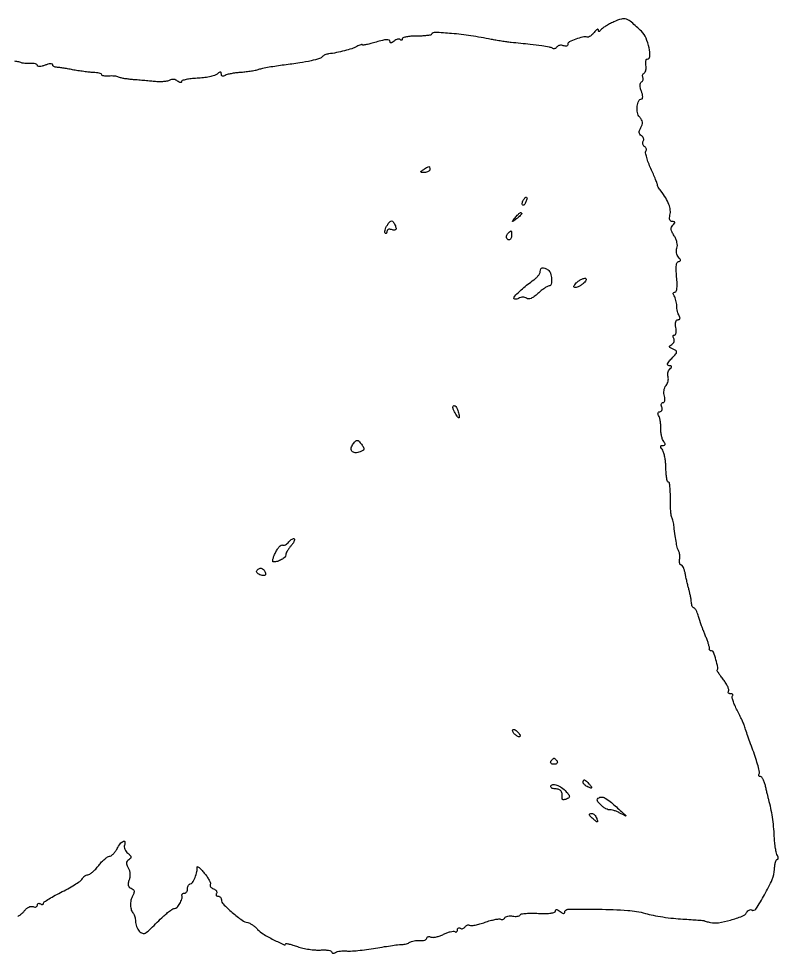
# Model space of a CAD drawing. Extents: x 0 to 496, y 1 to 313.
# Drawn here: x 247.9 to 495.7, y 8.4 to 313.2 of the extents above; entities that cross this region are included whole.
import ezdxf

# ---------------------------------------------------------------- set-up
doc = ezdxf.new("R2010")
doc.units = 0

msp = doc.modelspace()

# ---------------------------------------------------------------- linework, layer by layer
msp.add_lwpolyline([(247.671606, 20.425972, 0.033883), (248.45704, 20.937223, 0.032635), (249.225182, 21.597472, 0.038835), (249.853755, 22.317174, -0.059635), (250.475461, 22.972066, -0.064141), (251.219991, 23.443166, -0.072207), (251.969069, 23.668236, -0.129244), (252.603755, 23.598559, 0.064819), (253.137967, 23.469554, 0.11201), (253.589853, 23.522025, 0.151894), (253.887101, 23.743418, 0.158595), (254, 24.090402, -0.113538), (254.078784, 24.43288, -0.184509), (254.29375, 24.63462, -0.157566), (254.617748, 24.659353, -0.079467), (255, 24.5, 0.060065), (255.38429, 24.322085, 0.125484), (255.711083, 24.301162, 0.186418), (255.927688, 24.435258, 0.158182), (256.016452, 24.690983, -0.243425), (256.252528, 25.125289, -0.009586), (257.819868, 26.143601, -0.015096), (259.793825, 27.29173, -0.009884), (262.132638, 28.5, 0.012338), (264.504666, 29.740217, 0.016582), (266.584749, 30.985937, 0.0137), (268.228438, 32.110818, 0.143242), (268.723175, 32.75, -0.078528), (269.003728, 33.227862, -0.064752), (269.435066, 33.632813, -0.066092), (269.945387, 33.90668, -0.090382), (270.457422, 34, 0.146362), (271.08227, 34.186912, 0.030343), (272.010975, 34.88125, 0.02948), (273.028559, 35.851517, 0.024093), (274, 37, -0.022917), (274.966876, 38.148551, -0.028474), (275.970815, 39.11875, -0.028955), (276.881616, 39.816163, -0.150007), (277.480587, 40, 0.151729), (278.026266, 40.169492, 0.044832), (278.708014, 40.734375, 0.040478), (279.400906, 41.543195, 0.034024), (280, 42.5, -0.041744), (281.037963, 44.102258, -0.117021), (282.071296, 44.937085, -0.507162), (282.539764, 44.685905, -0.127259), (282.423106, 43.660214, 0.11987), (282.344645, 43.04965, 0.068669), (282.527904, 42.325669, 0.062273), (282.931124, 41.603838, 0.061141), (283.501825, 40.998485, -0.028943), (284.267298, 40.284522, -0.157394), (284.510879, 39.780403, -0.226964), (284.369861, 39.337871, -0.064852), (283.797334, 38.868784, 0.078873), (283.23816, 38.383949, 0.158087), (283.02067, 37.847979, 0.120406), (283.13354, 37.181456, 0.036761), (283.610012, 36.268237, -0.06708), (283.999308, 35.397491, -0.05189), (284.188396, 34.374518, -0.050838), (284.16447, 33.311206, -0.05762), (283.922889, 32.320585, 0.04125), (283.636762, 31.294165, 0.109234), (283.658129, 30.536671, 0.144611), (283.982143, 29.987496, 0.096327), (284.606, 29.597697, -0.078527), (285.249234, 29.22672, -0.173217), (285.54064, 28.749174, -0.134414), (285.500399, 28.104709, -0.040475), (285.104992, 27.19618, 0.068662), (284.536603, 25.659559, 0.062919), (284.3824, 23.979111, 0.067922), (284.644661, 22.449468, 0.120569), (285.304389, 21.362278, -0.09603), (285.57203, 20.965923, -0.034573), (285.795664, 20.320063, -0.032759), (285.948694, 19.560171, -0.03332), (286, 18.791127, 0.055672), (286.091269, 17.97397, 0.036727), (286.367188, 17.068814, 0.036805), (286.771212, 16.216986, 0.057327), (287.25, 15.561671, 0.116758), (288.243566, 14.892356, 0.228568), (289.172291, 14.975286, 0.056364), (290.534908, 16.013484, 0.002767), (294.608263, 19.957178, -0.015384), (295.874205, 21.1224, -0.019941), (297.107431, 22.106171, -0.018025), (298.178444, 22.834852, -0.141274), (298.751274, 23, 0.215363), (299.571481, 23.370467, 0.051773), (300.458652, 24.616186, 0.051947), (301.10107, 26.087831, 0.12982), (301.158759, 27.25, -0.137123), (301.177041, 27.535508, -0.127225), (301.340385, 27.779688, -0.106834), (301.629838, 27.943601, -0.075745), (302, 28, 0.148195), (302.381354, 28.115568, 0.098894), (302.70625, 28.440625, 0.082425), (302.925306, 28.926543, 0.064853), (303, 29.5, -0.056959), (303.065572, 30.073739, -0.076307), (303.25949, 30.559375, -0.095369), (303.54638, 30.884904, -0.166062), (303.883369, 31, 0.269179), (304.601022, 31.416535, 0.034111), (305.412076, 33.092052, 0.038371), (306.013893, 34.997554, 0.087241), (306.096868, 36.5, -0.572355), (306.262011, 36.625537, -0.076289), (306.732726, 36.342101, -0.032041), (307.49462, 35.620366, -0.013402), (308.429205, 34.558216, -0.022229), (309.331636, 33.371976, -0.031907), (310.012756, 32.241093, -0.032962), (310.428083, 31.291769, -0.228897), (310.377106, 30.801153, 0.184182), (310.308611, 30.443636, 0.116978), (310.478804, 30.049782, 0.085811), (310.871941, 29.677016, 0.055356), (311.430874, 29.388152, -0.061252), (311.985664, 29.093118, -0.092131), (312.368432, 28.703042, -0.120855), (312.522492, 28.283155, -0.167719), (312.435239, 27.895215, 0.095482), (312.305453, 27.553712, 0.17347), (312.355576, 27.262969, 0.172183), (312.579271, 27.068535, 0.093902), (312.940983, 27, -0.106598), (313.345038, 26.912867, -0.099421), (313.688914, 26.665821, -0.095997), (313.919444, 26.29666, -0.09196), (314, 25.862371, 0.200791), (314.586607, 24.46052, 0.016234), (317.583097, 21.692924, 0.019448), (320.757023, 19.155801, 0.123049), (322.654751, 18.374408, -0.08237), (323.339579, 18.154966, -0.031914), (324.197575, 17.642672, -0.030532), (325.074918, 16.957359, -0.033056), (325.837747, 16.187079, 0.078183), (327.596378, 14.704906, 0.017995), (330.995833, 12.811126, 0.011888), (334.447478, 11.15015, 0.544852), (335, 11.506668, -0.475146), (335.137917, 11.619034, -0.009766), (336.127517, 11.394615, -0.015358), (337.366164, 11.047473, -0.008806), (338.838357, 10.557031, 0.029106), (340.574663, 10.055886, 0.019004), (342.624804, 9.672663, 0.019125), (344.659103, 9.45098, 0.034315), (346.338357, 9.44813, -0.023268), (347.741844, 9.476735, -0.038091), (348.924392, 9.355343, -0.045367), (349.76816, 9.12263, -0.312356), (350, 8.787723, 0.183696), (350.10538, 8.510569, 0.187758), (350.367188, 8.376618, 0.113214), (350.770676, 8.426803, 0.051949), (351.25, 8.660129, -0.074224), (351.892124, 8.938182, -0.031699), (352.812162, 9.121897, -0.030491), (353.835498, 9.196477, -0.035097), (354.812679, 9.139367, 0.047703), (356.134279, 9.095462, 0.008883), (358.557284, 9.289449, 0.009446), (361.391419, 9.62126, 0.008501), (364.312679, 10.070053, -0.003356), (367.174688, 10.539937, -0.004234), (369.82935, 10.934494, -0.003383), (372.059062, 11.231252, -0.033654), (373, 11.28614, 0.041567), (373.647563, 11.334192, 0.030239), (374.353125, 11.490204, 0.030788), (375.008901, 11.721905, 0.056952), (375.5, 11.99982, -0.085282), (376.039338, 12.266094, -0.031648), (376.867188, 12.455718, -0.030249), (377.81521, 12.552195, -0.032012), (378.75, 12.530632, 0.039722), (379.611724, 12.524027, 0.061929), (380.339063, 12.668015, 0.08506), (380.831023, 12.929695, 0.232097), (381, 13.274108, -0.172992), (381.111929, 13.587937, -0.149754), (381.404076, 13.782832, -0.105227), (381.849022, 13.819101, -0.059585), (382.375578, 13.686119, 0.109265), (383.090516, 13.578988, 0.036038), (384.148576, 13.72914, 0.033898), (385.334047, 14.071038, 0.032517), (386.479656, 14.573823, -0.027262), (387.589959, 15.075083, -0.034039), (388.669836, 15.410912, -0.036295), (389.583009, 15.559121, -0.16187), (390.104078, 15.435676, 0.10257), (390.445552, 15.311358, 0.178569), (390.736823, 15.373041, 0.166384), (390.932094, 15.615036, 0.087522), (391, 16, -0.092039), (391.071061, 16.382769, -0.170591), (391.273452, 16.620609, -0.174978), (391.575871, 16.676067, -0.09743), (391.930902, 16.542705, 0.110145), (392.334982, 16.402413, 0.099917), (392.775821, 16.439712, 0.094986), (393.185645, 16.649431, 0.088941), (393.5, 17, -0.078342), (393.805983, 17.356034, -0.090501), (394.1929, 17.579619, -0.100781), (394.599071, 17.63793, -0.124456), (394.962619, 17.523103, 0.169023), (395.507102, 17.402092, 0.018843), (396.782424, 17.599889, 0.021227), (398.326282, 17.967891, 0.015686), (400, 18.5, -0.015686), (401.673718, 19.032109, -0.021227), (403.217576, 19.400111, -0.018843), (404.492898, 19.597908, -0.169023), (405.037381, 19.476897, 0.11507), (405.397184, 19.355885, 0.100412), (405.792979, 19.397534, 0.093505), (406.164118, 19.596192, 0.085027), (406.45193, 19.922221, -0.137752), (406.820107, 20.26073, -0.061748), (407.443853, 20.485817, -0.054416), (408.207283, 20.573425, -0.048985), (409, 20.5, 0.040333), (409.785005, 20.413593, 0.048582), (410.52517, 20.46406, 0.055853), (411.11848, 20.632587, 0.158527), (411.442614, 20.907148, -0.221384), (411.891779, 21.202379, -0.015898), (413.411218, 21.376272, -0.019943), (415.307255, 21.456479, -0.013613), (417.463642, 21.402933, 0.014565), (419.778172, 21.349868, 0.033309), (421.518314, 21.476772, 0.043666), (422.684662, 21.74577, 0.324979), (423, 22.179697, -0.165993), (423.116676, 22.521464, -0.263896), (423.394224, 22.637763, -0.113879), (423.858657, 22.470328, -0.029992), (424.5, 22, 0.035856), (425.076424, 21.587577, 0.088248), (425.559375, 21.39841, 0.193493), (425.865915, 21.45577, 0.256289), (426, 21.700178, -0.411121), (427.045944, 22.757236, -0.005669), (436.97986, 22.749616, -0.013311), (446.531445, 22.379537, -0.052968), (452.302979, 21.381777, 0.021359), (454.791071, 20.787886, 0.01022), (458.029625, 20.228106, 0.010112), (461.440214, 19.780499, 0.0142), (464.5, 19.529425, -0.002054), (467.184114, 19.374697, -0.003419), (469.44375, 19.219607, -0.000471), (471.438713, 19.067078, -0.391764), (471.5, 19.000864, 0.328197), (471.553911, 18.927578, 0.00502), (472.0875, 18.767026, 0.01119), (472.733249, 18.595343, 0.006895), (473.5, 18.420915, 0.093012), (476.124783, 18.356846, 0.027329), (480.078086, 19.223176, 0.024063), (483.844897, 20.465157, 0.167063), (485.31146, 21.694615, -0.061739), (485.68508, 22.170716, -0.080839), (486.134268, 22.49192, -0.099025), (486.586284, 22.613154, -0.155794), (486.973009, 22.516681, 0.406554), (488.337299, 22.81992, 0.016991), (491.175015, 27.492096, 0.023883), (493.665129, 32.466922, 0.097327), (494.407161, 35.75, -0.023479), (494.500981, 36.995455, -0.037116), (494.709796, 38.045313, -0.042583), (494.989228, 38.797596, -0.290272), (495.308498, 39, 0.212906), (495.547892, 39.106777, 0.178784), (495.651261, 39.367188, 0.100014), (495.57983, 39.770438, 0.045755), (495.338557, 40.25, -0.085527), (495.022599, 41.02539, -0.014487), (494.72383, 42.601562, -0.015459), (494.481328, 44.494071, -0.013209), (494.340455, 46.5, 0.01255), (494.120765, 49.688304, 0.013917), (493.74586, 52.752956, 0.014397), (493.216201, 55.691133, 0.015856), (492.532237, 58.5, -0.006967), (492.380731, 59.077355, -0.001242), (492.115321, 60.160938, -0.001343), (491.810849, 61.432402, -0.001211), (491.502437, 62.75, 0.025627), (491.14615, 63.994866, 0.037183), (490.696661, 65.045313, 0.041352), (490.224829, 65.795698, 0.235943), (489.815983, 66, -0.103482), (489.500783, 66.065941, -0.179149), (489.310462, 66.249384, -0.16564), (489.276989, 66.524751, -0.086776), (489.406657, 66.848968, 0.194777), (489.511519, 67.46414, 0.009905), (489.028387, 69.47573, 0.014617), (488.320785, 71.893179, 0.009967), (487.382128, 74.598968, -0.001714), (486.389295, 77.31529, -0.00235), (485.515853, 79.766572, -0.001514), (484.79803, 81.831443, -0.02773), (484.608609, 82.5, 0.047948), (484.411752, 83.101129, 0.005337), (483.818837, 84.418315, 0.006456), (483.074435, 85.973001, 0.00519), (482.235, 87.626178, -0.016939), (481.456729, 89.252453, -0.025437), (480.900298, 90.72354, -0.023007), (480.576295, 91.918644, -0.256444), (480.709512, 92.376178, 0.134702), (480.844106, 92.612562, 0.259954), (480.790041, 92.816752, 0.151505), (480.535496, 92.956669, 0.05051), (480.10765, 93, -0.076278), (479.679541, 93.065693, -0.153573), (479.402219, 93.259223, -0.186578), (479.317099, 93.546745, -0.118675), (479.427358, 93.882463, 0.210394), (479.499795, 94.400848, 0.037563), (479.155606, 95.34086, 0.034929), (478.552991, 96.454737, 0.025199), (477.736375, 97.608016, -0.008918), (476.895358, 98.717354, -0.014346), (476.223311, 99.695154, -0.008085), (475.710128, 100.518636, -0.319947), (475.725962, 100.720745, 0.232418), (475.946998, 101.620985, 0.017676), (475.30619, 104.116973, 0.016282), (474.496778, 106.565882, 0.314554), (473.875, 107, -0.087993), (473.553261, 107.057063, -0.115321), (473.304466, 107.220313, -0.126103), (473.168146, 107.464253, -0.118242), (473.161482, 107.75, 0.110938), (473.157448, 108.203045, 0.013821), (472.905175, 109.160938, 0.015736), (472.533156, 110.296355, 0.012439), (472.062186, 111.5, -0.00313), (471.557655, 112.721886, -0.003438), (471.084246, 113.9125, -0.003209), (470.693153, 114.935499, -0.017298), (470.503483, 115.5, 0.00593), (469.660043, 118.213027, 0.024773), (469.053141, 119.811761, 0.039173), (468.55093, 120.751834, 0.255831), (468.097654, 121, -0.224417), (467.833141, 121.125019, -0.06736), (467.592877, 121.514062, -0.052933), (467.409788, 122.079866, -0.036156), (467.318828, 122.75, 0.022286), (467.227805, 123.595894, 0.009451), (467.034029, 124.720313, 0.009329), (466.781673, 125.914725, 0.01206), (466.503408, 127, -0.00758), (466.19611, 128.155376, -0.004205), (465.854517, 129.573438, -0.004192), (465.53265, 131.015564, -0.006751), (465.285367, 132.25, 0.026389), (465.030968, 133.303385, 0.038754), (464.689091, 134.192187, 0.044066), (464.316278, 134.824488, 0.242062), (463.974984, 135, -0.227048), (463.692525, 135.135236, -0.098063), (463.494222, 135.514063, -0.068901), (463.409212, 136.079763, -0.042862), (463.458966, 136.75, 0.034872), (463.525813, 137.490304, 0.030477), (463.494254, 138.267261, 0.031702), (463.377738, 138.96737, 0.074929), (463.1831, 139.457698, -0.069666), (462.787194, 140.425389, -0.015424), (462.398236, 142.177972, -0.013383), (462.019349, 144.514115, -0.006603), (461.656843, 147.5, 0.018002), (461.53551, 148.339057, 0.015729), (461.349709, 149.20625, 0.016004), (461.131927, 149.97953, 0.044476), (460.914678, 150.5, -0.092536), (460.711265, 151.158111, -0.010022), (460.559478, 152.747991, -0.012021), (460.46141, 154.66549, -0.009419), (460.444283, 156.748481, 0.01043), (460.423669, 158.76091, 0.017267), (460.312279, 160.455667, 0.01137), (460.146276, 161.79957, 0.371432), (459.916667, 161.998481, -0.279958), (459.529079, 162.235337, -0.078169), (459.295588, 162.939232, -0.025473), (459.129712, 164.396549, -0.002387), (458.921833, 168, 0.023631), (458.778043, 169.431613, 0.023837), (458.500027, 170.839063, 0.024478), (458.140403, 172.037044, 0.0826), (457.745896, 172.75, -0.036509), (457.356688, 173.322282, -0.183212), (457.295349, 173.697944, -0.274551), (457.501205, 173.925009, -0.074752), (458, 174, 0.076468), (458.494758, 174.076112, 0.269802), (458.703018, 174.3049, 0.182631), (458.646017, 174.682381, 0.038038), (458.268268, 175.25, -0.083235), (457.894669, 175.938532, -0.028949), (457.589103, 177.029133, -0.027814), (457.385808, 178.291426, -0.028974), (457.327642, 179.551304, 0.02211), (457.286908, 180.807405, 0.021933), (457.135443, 182.058404, 0.02242), (456.906301, 183.137796, 0.07503), (456.622801, 183.801304, -0.071973), (456.421367, 184.26492, -0.152933), (456.43582, 184.651831, -0.191279), (456.658077, 184.905833, -0.119048), (457.047972, 185, 0.148627), (457.444764, 185.120613, 0.152575), (457.70238, 185.440625, 0.116977), (457.771857, 185.926317, 0.069008), (457.638374, 186.5, -0.060313), (457.494259, 187.074146, -0.106209), (457.536179, 187.559375, -0.150151), (457.752271, 187.878045, -0.170844), (458.098772, 188, 0.220621), (458.448981, 188.162433, 0.129704), (458.651239, 188.58735, 0.081411), (458.666906, 189.244759, 0.042199), (458.484769, 190.047988, -0.064729), (458.32459, 190.938071, -0.050959), (458.376585, 191.917167, -0.052302), (458.619823, 192.833753, -0.082391), (459.029257, 193.535253, 0.062451), (459.446466, 194.189055, 0.053521), (459.716085, 194.960313, 0.05606), (459.806503, 195.727195, 0.09321), (459.690021, 196.36541, -0.08668), (459.569444, 196.98081, -0.0627), (459.642618, 197.677264, -0.061733), (459.888988, 198.345491, -0.077369), (460.278145, 198.878145, 0.028152), (460.769951, 199.428686, 0.227342), (460.843741, 199.75, 0.302744), (460.637314, 199.94679, 0.043417), (460.025686, 200, -0.216994), (459.617953, 200.185695, -0.271845), (459.54278, 200.586919, -0.08403), (459.945934, 201.302083, -0.018304), (460.879933, 202.372195, 0.010547), (462.198837, 203.83682, 0.142183), (462.496142, 204.485889, 0.298457), (462.27965, 204.954194, 0.047857), (461.332272, 205.42599, -0.02492), (460.455843, 205.813429, -0.210716), (460.187914, 206.138473, -0.288131), (460.29028, 206.485244, -0.042303), (460.90614, 206.941992, 0.080924), (461.36989, 207.344705, 0.091735), (461.657796, 207.85788, 0.100718), (461.727319, 208.399966, 0.120673), (461.569098, 208.888197, -0.060908), (461.372768, 209.314137, -0.129976), (461.354163, 209.673408, -0.191543), (461.509912, 209.908423, -0.152933), (461.802311, 210, 0.27323), (462.118475, 210.18671, 0.082374), (462.31192, 210.734375, 0.057136), (462.361254, 211.541931, 0.033951), (462.244751, 212.5, -0.036663), (462.125288, 213.528893, -0.078775), (462.216608, 214.319985, -0.125855), (462.501116, 214.813968, -0.202153), (462.94244, 215, 0.114776), (463.349248, 215.09463, 0.203724), (463.570311, 215.350915, 0.154637), (463.571491, 215.750293, 0.062927), (463.342572, 216.25, -0.052341), (463.041977, 216.871209, -0.025031), (462.783001, 217.720313, -0.024494), (462.598904, 218.642665, -0.031954), (462.526596, 219.5, 0.033086), (462.452335, 220.357338, 0.025285), (462.262378, 221.279687, 0.025843), (461.994796, 222.128612, 0.053416), (461.684023, 222.75, -0.056309), (461.440113, 223.244809, -0.139076), (461.412426, 223.644842, -0.207415), (461.594105, 223.901325, -0.137216), (461.946894, 224, 0.318266), (462.372096, 224.301161, 0.057088), (462.600721, 225.303635, 0.03801), (462.654011, 226.861726, 0.015055), (462.5, 229, -0.014309), (462.33662, 231.222107, -0.04189), (462.396388, 232.755593, -0.071401), (462.651371, 233.694245, -0.299227), (463.116534, 234, 0.085147), (463.578765, 234.07929, 0.320131), (463.738226, 234.306773, 0.149834), (463.613616, 234.701595, 0.022392), (463.105192, 235.373252, -0.075415), (462.715742, 236.019755, -0.055773), (462.484521, 236.823236, -0.055999), (462.43721, 237.65396, -0.078012), (462.592698, 238.380972, 0.102245), (462.723175, 239.176199, 0.046222), (462.581903, 240.227838, 0.043145), (462.219764, 241.35006, 0.045445), (461.675194, 242.372963, -0.028886), (460.988696, 243.565632, -0.087139), (460.720803, 244.461097, -0.126554), (460.820452, 245.195213, -0.10001), (461.265243, 245.865243, 0.025401), (461.773376, 246.427804, 0.213859), (461.859931, 246.75, 0.316876), (461.669011, 246.945848, 0.046135), (461.083369, 247, -0.142505), (460.567666, 247.150027, -0.16605), (460.249915, 247.546606, -0.10838), (460.163322, 248.206501, -0.04261), (460.319882, 249.115228, 0.095126), (460.428179, 250.751331, 0.060029), (459.96532, 252.614473, 0.048192), (458.933854, 254.697807, 0.027509), (457.321259, 257, -0.017523), (456.874865, 257.610962, -0.022217), (456.508638, 258.20625, -0.020993), (456.250856, 258.719919, -0.140303), (456.210141, 259, 0.125738), (456.169659, 259.348218, 0.003571), (455.61802, 260.757747, 0.007053), (454.929243, 262.413163, 0.004768), (454.099451, 264.281691, -0.015566), (453.305547, 266.178817, -0.021752), (452.724267, 267.922904, -0.018955), (452.370875, 269.365082, -0.191277), (452.476881, 269.962593, 0.114083), (452.609578, 270.354611, 0.10033), (452.566041, 270.785131, 0.093808), (452.352194, 271.188143, 0.085787), (452, 271.5, -0.100035), (451.655146, 271.823191, -0.098174), (451.46001, 272.257021, -0.097707), (451.444652, 272.734252, -0.09805), (451.611803, 273.180902, 0.118598), (451.761919, 273.637742, 0.100635), (451.701373, 274.143239, 0.092399), (451.438326, 274.620111, 0.082403), (451.011782, 274.992718, -0.091349), (450.496424, 275.459302, -0.145413), (450.286245, 276.010931, -0.108691), (450.385356, 276.707686, -0.038112), (450.812975, 277.630288, 0.051331), (451.230717, 278.597689, 0.101909), (451.315345, 279.424969, 0.104004), (451.06611, 280.207239, 0.055021), (450.467195, 281.036249, -0.139271), (449.734435, 282.519694, -0.071725), (449.653356, 284.606294, -0.081712), (450.142409, 286.391214, -0.293059), (451.091881, 287, 0.326528), (451.34837, 287.187493, 0.085243), (451.423024, 287.723976, 0.053906), (451.311334, 288.519333, 0.029033), (451.01346, 289.464598, -0.031482), (450.677037, 290.550704, -0.062786), (450.576611, 291.443383, -0.088596), (450.705347, 292.112372, -0.164043), (451.054522, 292.533697, 0.086845), (451.387604, 292.829881, 0.094218), (451.588848, 293.21378, 0.100205), (451.628103, 293.624848, 0.112734), (451.5, 294, -0.110012), (451.37003, 294.374032, -0.099901), (451.40432, 294.781998, -0.095025), (451.59811, 295.161172, -0.089051), (451.922221, 295.45193, 0.138861), (452.260506, 295.821474, 0.061476), (452.484627, 296.45003, 0.054109), (452.570945, 297.220263, 0.048474), (452.49595, 298.021028, -0.034456), (452.403452, 298.779408, -0.057956), (452.443971, 299.418677, -0.083789), (452.600182, 299.851631, -0.270669), (452.854181, 300, 0.404684), (453.753812, 300.870732, 0.059269), (453.514241, 303.657575, 0.051563), (452.505121, 306.838606, 0.097301), (450.981345, 309.045878, 0.011474), (447.770217, 312.035209, 0.099213), (446.090352, 313.017027, 0.153732), (444.477948, 313.059058, 0.039225), (442, 312.133631, 0.014086), (440.606182, 311.436101, 0.015975), (439.312311, 310.688184, 0.01531), (438.259072, 309.988027, 0.080357), (437.765313, 309.501837, -0.030183), (437.432759, 309.101441, -0.206617), (437.202903, 309.00158, -0.333925), (437.047343, 309.117938, -0.059302), (436.983509, 309.5, 0.299326), (436.836108, 309.702694, 0.221476), (436.551959, 309.681185, 0.075892), (436.105794, 309.332791, 0.026858), (435.580565, 308.712544, -0.033569), (434.998167, 308.043197, -0.041756), (434.369691, 307.509342, -0.046924), (433.786226, 307.169883, -0.167203), (433.362369, 307.126581, 0.112331), (431.824246, 307.135518, 0.033711), (429.562785, 306.472204, 0.028866), (427.480625, 305.566189, 0.282867), (427, 304.784603, -0.173876), (426.880515, 304.451397, -0.149583), (426.568782, 304.244829, -0.104825), (426.093964, 304.207067, -0.05929), (425.532025, 304.349337, 0.06786), (424.92591, 304.491828, 0.072801), (424.318688, 304.461466, 0.08122), (423.803354, 304.269027, 0.125083), (423.462927, 303.940014, -0.089001), (423.166788, 303.609839, -0.095007), (422.78065, 303.412377, -0.099908), (422.365235, 303.377355, -0.110073), (421.984412, 303.509634, 0.094682), (421.015055, 303.879795, 0.009249), (418.528386, 304.274654, 0.007789), (414.747425, 304.743608, 0.0019), (408.5, 305.395831, -0.009042), (407.100567, 305.562169, -0.004643), (405.353125, 305.818547, -0.004613), (403.558571, 306.115869, -0.006938), (402, 306.411234, 0.012871), (395.381876, 307.584266, 0.015572), (389.119254, 308.330142, 0.008707), (383.708144, 308.709463, 0.274013), (382.570278, 308.113712, -0.208), (382.178812, 307.841813, -0.017081), (380.923169, 307.63562, -0.020633), (379.351187, 307.497974, -0.014354), (377.569296, 307.467015, 0.019085), (375.817817, 307.420008, 0.031024), (374.342231, 307.231557, 0.032356), (373.258836, 306.950596, 0.323739), (373, 306.592734, -0.079206), (372.951287, 306.287159, -0.220405), (372.806715, 306.131984, -0.218545), (372.593794, 306.141239, -0.078066), (372.342009, 306.324657, 0.171918), (371.989854, 306.492554, 0.082297), (371.483088, 306.462194, 0.066538), (370.904134, 306.246292, 0.050768), (370.342009, 305.868879, -0.026364), (369.720583, 305.406192, -0.140444), (369.321317, 305.279074, -0.302194), (369.087576, 305.424892, -0.106927), (369, 305.829724, 0.334256), (368.710837, 306.213943, 0.085846), (367.888045, 306.30415, 0.043922), (366.514792, 306.096798, 0.013672), (364.5, 305.550037, -0.008368), (362.774136, 305.061972, -0.014461), (361.321875, 304.722023, -0.008548), (360.152111, 304.504414, -0.463965), (360, 304.633052, 0.448243), (359.881502, 304.738674, 0.043785), (359.457944, 304.651806, 0.033017), (358.8628, 304.430635, 0.017396), (358.154701, 304.082794, -0.042403), (356.539097, 303.387043, -0.016402), (354.20022, 302.691423, -0.015943), (351.572995, 302.091772, -0.017644), (349, 301.68384, 0.036716), (348.387529, 301.562648, 0.034732), (347.787493, 301.351618, 0.036687), (347.283535, 301.088635, 0.092452), (346.978701, 300.811029, -0.160575), (346.011706, 300.142876, -0.017079), (343.32745, 299.45162, -0.016599), (339.583313, 298.752121, -0.006947), (334.5, 298.048175, 0.006674), (332.031154, 297.70766, 0.006693), (329.574612, 297.30166, 0.006564), (327.441805, 296.8908, 0.026398), (326.158253, 296.554539, -0.026735), (325.00283, 296.252675, -0.011224), (323.42115, 295.965442, -0.011067), (321.712243, 295.733219, -0.014138), (320.12887, 295.598859, 0.016692), (318.627576, 295.463739, 0.017627), (317.165921, 295.230269, 0.017533), (315.925125, 294.941438, 0.072578), (315.220617, 294.636349, -0.068446), (314.740811, 294.423865, -0.155431), (314.348656, 294.434919, -0.196543), (314.09391, 294.660482, -0.114989), (314, 295.063428, 0.073035), (313.925481, 295.570866, 0.326665), (313.699751, 295.741649, 0.157707), (313.306312, 295.621401, 0.020821), (312.603721, 295.086081, -0.0995), (311.746268, 294.623893, -0.021947), (310.119977, 294.204917, -0.021995), (308.16335, 293.880569, -0.019606), (306.109152, 293.713636, 0.01605), (304.154482, 293.568771, 0.025906), (302.50689, 293.306475, 0.023668), (301.266131, 292.980386, 0.325916), (301.005431, 292.627555, -0.230519), (300.889597, 292.393375, -0.204481), (300.624556, 292.324306, -0.097267), (300.210016, 292.472064, -0.03912), (299.716462, 292.820353, 0.078441), (299.130478, 293.168558, 0.067916), (298.435861, 293.341473, 0.070065), (297.742283, 293.319583, 0.095823), (297.159385, 293.098505, -0.093115), (296.429881, 292.817335, -0.024055), (295.175152, 292.64808, -0.023625), (293.700118, 292.590907, -0.022106), (292.192923, 292.670418, 0.001354), (290.524439, 292.828058, 0.000826), (288.553774, 293.005584, 0.000828), (286.60046, 293.175035, 0.001469), (284.990138, 293.30728, -0.011328), (283.573787, 293.451757, -0.012748), (282.220445, 293.656025, -0.012062), (281.081847, 293.886146, -0.064938), (280.490138, 294.104311, 0.071363), (279.958177, 294.292753, 0.023054), (279.129915, 294.419509, 0.02246), (278.184053, 294.477136, 0.023417), (277.25, 294.448277, -0.025746), (276.387657, 294.425652, -0.042039), (275.660937, 294.505384, -0.052646), (275.149117, 294.662868, -0.300347), (275, 294.888715, 0.299459), (274.837769, 295.135299, 0.036073), (274.192187, 295.359925, 0.033393), (273.303927, 295.536256, 0.021043), (272.25, 295.628311, -0.014921), (270.915983, 295.728393, -0.006312), (269.132812, 295.938608, -0.006238), (267.232745, 296.21111, -0.008109), (265.5, 296.510579, 0.004475), (263.876928, 296.803256, 0.005), (262.307813, 297.055604, 0.004623), (260.967505, 297.244769, 0.026305), (260.25, 297.301114, -0.062603), (259.772066, 297.373744, -0.079233), (259.367188, 297.56139, -0.095361), (259.095906, 297.830983, -0.150719), (259, 298.141916, 0.342856), (258.814479, 298.380665, 0.07673), (258.265625, 298.433768, 0.04981), (257.458899, 298.306687, 0.026892), (256.5, 298, -0.027924), (255.541126, 297.695501, -0.051789), (254.734375, 297.575083, -0.080882), (254.187891, 297.639164, -0.334905), (254, 297.888215, 0.250323), (253.835317, 298.196544, 0.07587), (253.339062, 298.42909, 0.055845), (252.611925, 298.557797, 0.035347), (251.75, 298.551723, -0.022264), (250.819252, 298.520819, -0.021831), (249.883277, 298.572337, -0.022334), (249.068199, 298.689947, -0.072997), (248.554773, 298.867933, 0.071417), (247.962985, 299.07517, 0.010243), (246.696117, 299.297551, 0.011459)], format="xyb")
for points in [[(382, 264, -0.17131), (381.865757, 263.619685, -0.095191), (381.485937, 263.298248, -0.075283), (380.919445, 263.083567, -0.055234), (380.25, 263.015313, -0.011938), (379.271084, 263.047261, -0.327416), (379.083458, 263.201904, -0.309569), (379.169589, 263.436556, -0.011213), (380, 264, -0.007234), (381.26282, 264.790433, -0.137048), (381.707705, 264.914708, -0.364836), (381.938046, 264.720828, -0.042895)], [(413.345077, 253.456872, -0.035865), (413.083816, 252.899181, -0.069269), (412.786868, 252.507038, -0.118528), (412.50546, 252.335123, -0.281567), (412.276326, 252.390341, -0.156651), (412.142323, 252.651151, -0.070517), (412.133355, 253.040231, -0.059701), (412.242038, 253.490157, -0.049364), (412.458881, 253.933469, -0.030391), (413.120758, 254.871774, -0.36195), (413.525317, 254.954259, -0.344086), (413.696703, 254.564815, -0.029555)], [(412, 249.622445, -0.184603), (411.91885, 249.410139, -0.013803), (411.485937, 248.952641, -0.017649), (410.920402, 248.425681, -0.012436), (410.25, 247.872445, -0.001576), (409.120493, 246.99236, -0.377591), (409, 247, -0.377591), (408.99236, 247.120493, -0.001576), (409.872445, 248.25, -0.017685), (410.76332, 249.306759, -0.065617), (411.426111, 249.869516, -0.241985), (411.806605, 249.90695, -0.307699)], [(370.984687, 244.643011, -0.212265), (370.867137, 244.365331, -0.142125), (370.554877, 244.206847, -0.090157), (370.073644, 244.203249, -0.048552), (369.5, 244.361626, 0.066923), (368.926204, 244.497649, 0.114556), (368.440625, 244.434658, 0.152337), (368.120954, 244.186831, 0.153432), (368, 243.801949, -0.049618), (367.960509, 243.404973, -0.148577), (367.832772, 243.167384, -0.260295), (367.646326, 243.115139, -0.138199), (367.430712, 243.235955, -0.216425), (367.296843, 243.592559, -0.049748), (367.406099, 244.242402, -0.042686), (367.695936, 245.033212, -0.030415), (368.146348, 245.862732, -0.02884), (368.790703, 246.773154, -0.127163), (369.311999, 247.164738, -0.237697), (369.77015, 247.130105, -0.116139), (370.200323, 246.710111, -0.027226), (370.49583, 246.183905, -0.02365), (370.747964, 245.60373, -0.024348), (370.92582, 245.056014, -0.061937)], [(408.666667, 242.5, -0.053595), (408.604977, 241.926139, -0.073362), (408.421875, 241.440625, -0.093122), (408.151326, 241.114688, -0.17482), (407.833333, 241, -0.205037), (407.283311, 241.235448, -0.174374), (407.025933, 241.817117, -0.123462), (407.164473, 242.603555, -0.091591), (407.666667, 243.333333, -0.018617), (408.276742, 243.899594, -0.366638), (408.514261, 243.901518, -0.21365), (408.647399, 243.629444, -0.008529)], [(420.547976, 231.234687, -0.163382), (421.350658, 230.146322, -0.061455), (421.710663, 228.262239, -0.06985), (421.585272, 226.557635, -0.353145), (420.894207, 226, 0.12947), (420.360412, 225.859423, 0.019999), (419.421834, 225.277492, 0.021178), (418.347675, 224.482152, 0.016994), (417.260142, 223.540398, -0.028385), (416.063363, 222.550811, -0.059976), (415.016568, 221.959281, -0.088203), (414.157502, 221.768446, -0.185941), (413.520248, 221.983196, 0.095672), (412.977587, 222.281036, 0.080428), (412.328096, 222.379654, 0.074371), (411.634865, 222.268996, 0.064386), (410.966462, 221.95811, -0.182888), (409.695652, 221.697631, -0.57831), (409.459758, 222.319518, -0.044047), (412.172605, 225.094249, -0.02501), (415.889463, 227.970759, 0.037271), (416.697051, 228.628011, 0.039665), (417.38003, 229.38526, 0.043067), (417.853954, 230.127083, 0.121195), (418, 230.720759, -0.110993), (418.183911, 231.539033, -0.236678), (418.681366, 231.928174, -0.155912), (419.480286, 231.839692, -0.047986)], [(431.571429, 226.428571, -0.031593), (430.79231, 225.931149, -0.045477), (430.043739, 225.602095, -0.054736), (429.425477, 225.467795, -0.226228), (429.074573, 225.592094, -0.279399), (428.995765, 225.913442, -0.074021), (429.236596, 226.409237, -0.053019), (429.732071, 226.990502, -0.03191), (430.428571, 227.571429, -0.031593), (431.20769, 228.068851, -0.045477), (431.956261, 228.397905, -0.054736), (432.574523, 228.532205, -0.226228), (432.925427, 228.407906, -0.279399), (433.004235, 228.086558, -0.074021), (432.763404, 227.590763, -0.053019), (432.267929, 227.009498, -0.03191)], [(391.289749, 185, -0.016375), (391.463714, 184.232975, -0.028638), (391.550087, 183.5875, -0.030208), (391.557413, 183.110746, -0.401085), (391.441564, 183, -0.224557), (391.245851, 183.092565, -0.015673), (390.864986, 183.5875, -0.019817), (390.43706, 184.23371, -0.013472), (390, 185, -0.034047), (389.653133, 185.769837, -0.069989), (389.512042, 186.414346, -0.128234), (389.5881, 186.833952, -0.292), (389.848185, 187, -0.176888), (390.237881, 186.857681, -0.061565), (390.650547, 186.4125, -0.051816), (391.021899, 185.765421, -0.040443)], [(359.276644, 171.885972, -0.093455), (357.675016, 171.613068, -0.216897), (356.599317, 172.125774, -0.243159), (356.354395, 173.211927, -0.1098), (357.039769, 174.547918, -0.0258), (357.8772, 175.457153, -0.21413), (358.390788, 175.64638, -0.198302), (358.897527, 175.395061, -0.021877), (359.724031, 174.362732, -0.025805), (360.397251, 173.334672, -0.178584), (360.500249, 172.751233, -0.221579), (360.191391, 172.313829, -0.041205)], [(336.660536, 141.17739, 0.026135), (336.024991, 140.396759, 0.02773), (335.487782, 139.568883, 0.028781), (335.1091, 138.809547, 0.101613), (335, 138.278248, -0.20269), (334.678242, 137.517138, -0.063507), (333.667287, 136.758088, -0.058078), (332.332799, 136.19205, -0.071405), (330.994857, 136, -0.406801), (330.77742, 136.211988, -0.060393), (330.841666, 136.884337, -0.040537), (331.138769, 137.855328, -0.021197), (331.65513, 139.01051, -0.026648), (332.289183, 140.12819, -0.043635), (332.953216, 140.989955, -0.055759), (333.552596, 141.511064, -0.297822), (333.965178, 141.521521, 0.180577), (334.366911, 141.441644, 0.074004), (334.904869, 141.613239, 0.060045), (335.488998, 141.99299, 0.045449), (336.029194, 142.535176, -0.03541), (336.547969, 143.077167, -0.05637), (337.068281, 143.45167, -0.077219), (337.512448, 143.617394, -0.25225), (337.803037, 143.530297, -0.263001), (337.892439, 143.208571, -0.05223), (337.681116, 142.625441, -0.042968), (337.259061, 141.918013, -0.027948)], [(328.318193, 132.613185, -0.079092), (328.444726, 132.015285, -0.269012), (328.269529, 131.67452, -0.173223), (327.796797, 131.565184, -0.03502), (326.936429, 131.726875, -0.049292), (326.243349, 131.983237, -0.085234), (325.74562, 132.34071, -0.127426), (325.516617, 132.736612, -0.209095), (325.570264, 133.11369, -0.113148), (326.242694, 133.7949, -0.188877), (327.022723, 133.947498, -0.16872), (327.764375, 133.528298, -0.089145)], [(411.465672, 79.149864, -0.301864), (410.892915, 79.018937, -0.076948), (410.021539, 79.512308, -0.069007), (409.254536, 80.312518, -0.157897), (409, 81.098444, -0.236389), (409.126309, 81.350678, -0.218285), (409.410998, 81.412089, -0.09576), (409.861158, 81.217338, -0.036357), (410.399141, 80.789427, -0.023968), (410.911277, 80.269923, -0.03842), (411.28958, 79.775917, -0.045304), (411.505656, 79.367062, -0.297152)], [(423.5, 71, -0.146489), (423.602013, 70.620597, -0.191582), (423.461189, 70.29375, -0.134005), (423.074636, 70.072951, -0.063222), (422.5, 70, -0.063222), (421.925364, 70.072951, -0.134005), (421.538811, 70.29375, -0.191582), (421.397987, 70.620597, -0.146489), (421.5, 71, -0.025622), (421.764631, 71.382847, -0.032351), (422.048689, 71.70625, -0.033983), (422.313296, 71.937141, -0.163822), (422.5, 72, -0.163822), (422.686704, 71.937141, -0.033983), (422.951311, 71.70625, -0.032351), (423.235369, 71.382847, -0.025622)], [(434.018999, 63.477108, -0.008807), (434.707299, 62.617386, -0.27071), (434.741192, 62.355597, -0.389672), (434.541716, 62.264678, -0.012731), (433.641444, 62.584097, -0.0442), (433.013435, 62.891147, -0.05126), (432.482174, 63.291272, -0.058677), (432.117443, 63.719384, -0.148172), (432, 64.106989, -0.097466), (432.129499, 64.765008, -0.389178), (432.469452, 64.925, -0.127361), (433.053128, 64.562498, -0.017238)], [(426.857768, 60.671379, -0.036059), (427.399222, 59.913964, -0.178327), (427.499431, 59.408217, -0.212249), (427.242543, 59.012358, -0.052666), (426.537519, 58.652771, -0.037448), (425.964342, 58.480762, -0.077926), (425.499853, 58.452326, -0.14406), (425.218186, 58.565005, -0.269254), (425.130417, 58.785988, 0.053935), (425.188419, 60.228165, 0.133392), (424.845599, 61.219996, 0.158444), (424.097282, 61.798989, 0.086273), (422.940983, 62, -0.048011), (422.195536, 62.071745, -0.104523), (421.668841, 62.294544, -0.181702), (421.442384, 62.623549, -0.201911), (421.501671, 63.002704, -0.272291), (422.338229, 63.444122, -0.091346), (423.7373, 63.118977, -0.066301), (425.369393, 62.134115, -0.050724)], [(444.459188, 54.626591, -0.000946), (445.914633, 53.285451, -0.402692), (445.921903, 53.161758, -0.351227), (445.790002, 53.13662, -0.000882), (444, 54.089043, 0.020613), (442.978694, 54.58179, 0.024545), (441.977297, 54.957832, 0.024436), (441.116491, 55.188005, 0.124403), (440.624841, 55.170732, -0.156475), (440.16403, 55.183537, -0.036873), (439.449082, 55.495914, -0.03446), (438.642239, 55.99564, -0.028042), (437.851206, 56.634656, -0.026253), (436.975223, 57.515312, -0.119535), (436.636042, 58.147698, -0.213662), (436.722323, 58.660696, -0.107814), (437.203526, 59.125786, -0.183861), (438.209577, 59.31918, -0.095619), (439.421067, 58.857068, -0.040585), (441.200826, 57.542471, -0.006335)], [(436.415903, 52.358556, -0.012731), (436.735322, 51.458284, -0.389672), (436.644403, 51.258808, -0.27071), (436.382614, 51.292701, -0.008807), (435.522892, 51.981001, -0.017238), (434.437502, 52.946872, -0.127361), (434.075, 53.530548, -0.389178), (434.234992, 53.870501, -0.097466), (434.893011, 54, -0.148172), (435.280616, 53.882557, -0.058677), (435.708728, 53.517826, -0.05126), (436.108853, 52.986565, -0.0442)]]:
    msp.add_lwpolyline(points, format="xyb", close=True)

doc.saveas('drawing.dxf')
